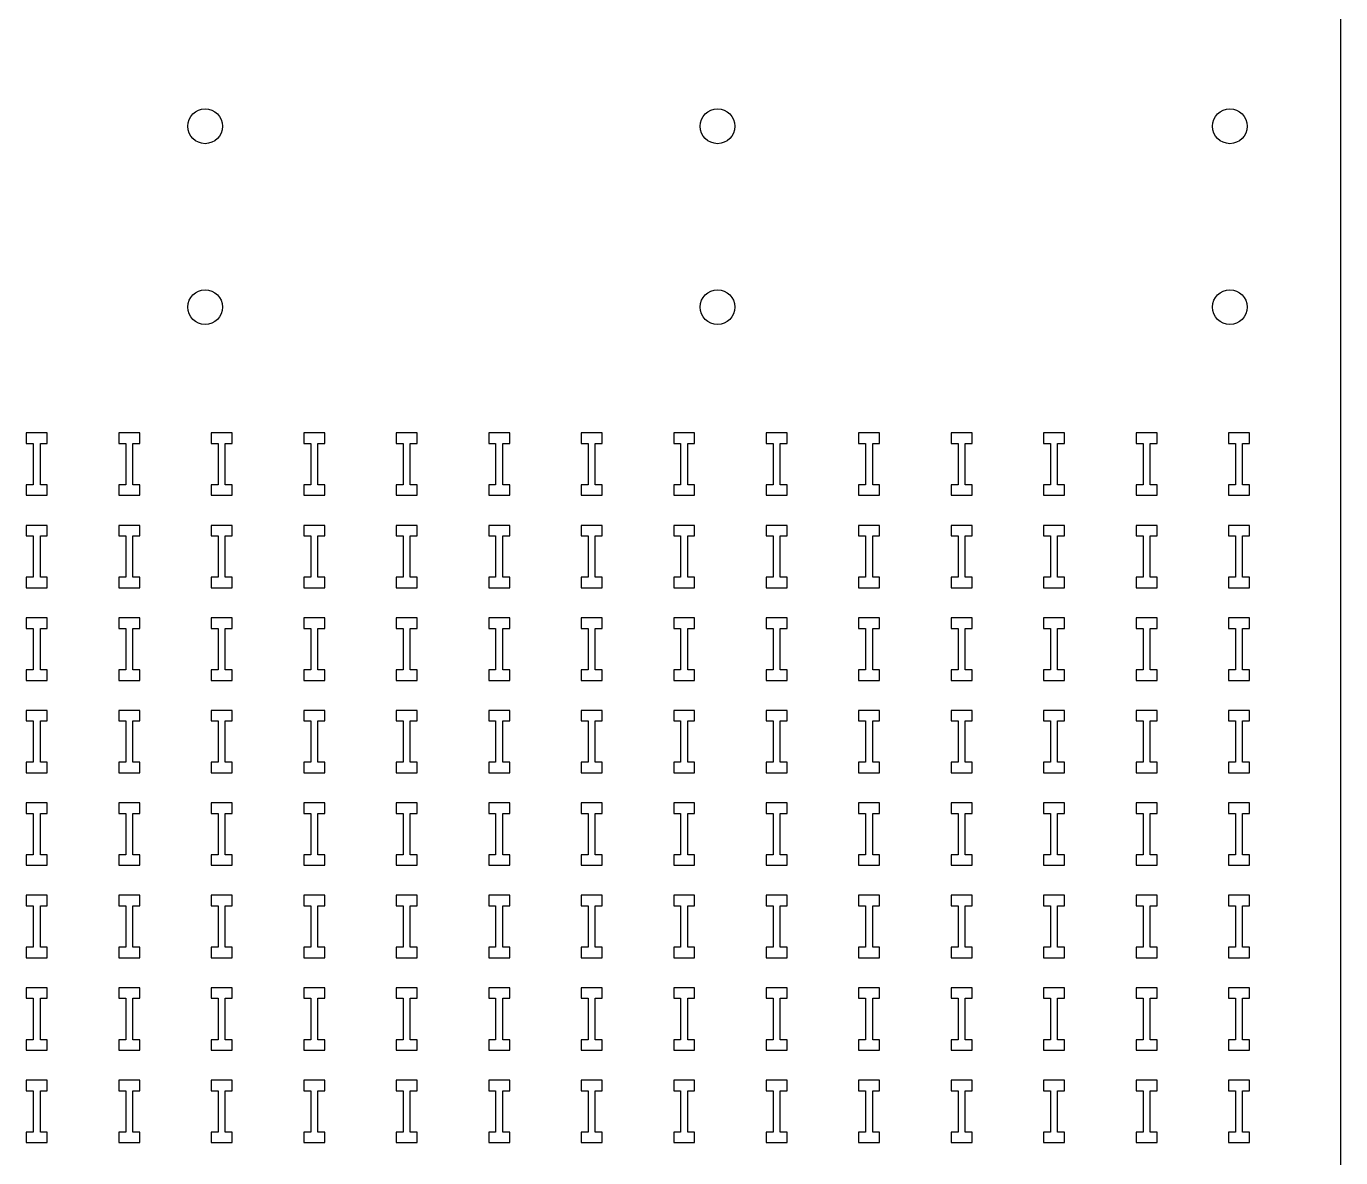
# Model space of a CAD drawing. Header units: inches. Extents: x 0 to 94.5, y 0 to 82.7.
# Drawn here: x 82.63 to 94.49, y 62.19 to 72.4 of the extents above; entities that cross this region are included whole.
import ezdxf

# ---------------------------------------------------------------- set-up
doc = ezdxf.new("R2010")
doc.units = ezdxf.units.IN
doc.layers.add('red', color=1, linetype='CONTINUOUS')

msp = doc.modelspace()

# ---------------------------------------------------------------- linework, layer by layer
for p, q in [((82.814, 68.733), (82.625, 68.733)), ((82.625, 68.733), (82.625, 68.637)), ((82.814, 68.637), (82.814, 68.733)), ((83.649, 68.733), (83.46, 68.733)), ((83.46, 68.733), (83.46, 68.637)), ((83.649, 68.637), (83.649, 68.733)), ((84.483, 68.733), (84.294, 68.733)), ((84.294, 68.733), (84.294, 68.637)), ((84.483, 68.637), (84.483, 68.733)), ((85.318, 68.733), (85.129, 68.733)), ((85.129, 68.733), (85.129, 68.637)), ((85.318, 68.637), (85.318, 68.733)), ((86.153, 68.733), (85.964, 68.733)), ((85.964, 68.733), (85.964, 68.637)), ((86.153, 68.637), (86.153, 68.733)), ((86.988, 68.733), (86.799, 68.733)), ((86.799, 68.733), (86.799, 68.637)), ((86.988, 68.637), (86.988, 68.733)), ((87.822, 68.733), (87.633, 68.733)), ((87.633, 68.733), (87.633, 68.637)), ((87.822, 68.637), (87.822, 68.733)), ((88.657, 68.733), (88.468, 68.733)), ((88.468, 68.733), (88.468, 68.637)), ((88.657, 68.637), (88.657, 68.733)), ((89.492, 68.733), (89.303, 68.733)), ((89.303, 68.733), (89.303, 68.637)), ((89.492, 68.637), (89.492, 68.733)), ((90.326, 68.733), (90.137, 68.733)), ((90.137, 68.733), (90.137, 68.637)), ((90.326, 68.637), (90.326, 68.733)), ((91.161, 68.733), (90.972, 68.733)), ((90.972, 68.733), (90.972, 68.637)), ((91.161, 68.637), (91.161, 68.733)), ((91.996, 68.733), (91.807, 68.733)), ((91.807, 68.733), (91.807, 68.637)), ((91.996, 68.637), (91.996, 68.733)), ((92.831, 68.733), (92.642, 68.733)), ((92.642, 68.733), (92.642, 68.637)), ((92.831, 68.637), (92.831, 68.733)), ((93.665, 68.733), (93.476, 68.733)), ((93.476, 68.733), (93.476, 68.637)), ((93.665, 68.637), (93.665, 68.733)), ((82.625, 68.637), (82.688, 68.637)), ((82.688, 68.637), (82.688, 68.264)), ((82.752, 68.637), (82.814, 68.637)), ((82.752, 68.264), (82.752, 68.637)), ((83.46, 68.637), (83.522, 68.637)), ((83.522, 68.637), (83.522, 68.264)), ((83.586, 68.637), (83.649, 68.637)), ((83.586, 68.264), (83.586, 68.637)), ((84.294, 68.637), (84.357, 68.637)), ((84.357, 68.637), (84.357, 68.264)), ((84.421, 68.637), (84.483, 68.637)), ((84.421, 68.264), (84.421, 68.637)), ((85.129, 68.637), (85.192, 68.637)), ((85.192, 68.637), (85.192, 68.264)), ((85.256, 68.637), (85.318, 68.637)), ((85.256, 68.264), (85.256, 68.637)), ((85.964, 68.637), (86.026, 68.637)), ((86.026, 68.637), (86.026, 68.264)), ((86.09, 68.637), (86.153, 68.637)), ((86.09, 68.264), (86.09, 68.637)), ((86.799, 68.637), (86.861, 68.637)), ((86.861, 68.637), (86.861, 68.264)), ((86.925, 68.637), (86.988, 68.637)), ((86.925, 68.264), (86.925, 68.637)), ((87.633, 68.637), (87.696, 68.637)), ((87.696, 68.637), (87.696, 68.264)), ((87.76, 68.637), (87.822, 68.637)), ((87.76, 68.264), (87.76, 68.637)), ((88.468, 68.637), (88.531, 68.637)), ((88.531, 68.637), (88.531, 68.264)), ((88.595, 68.637), (88.657, 68.637)), ((88.595, 68.264), (88.595, 68.637)), ((89.303, 68.637), (89.365, 68.637)), ((89.365, 68.637), (89.365, 68.264)), ((89.429, 68.637), (89.492, 68.637)), ((89.429, 68.264), (89.429, 68.637)), ((90.137, 68.637), (90.2, 68.637)), ((90.2, 68.637), (90.2, 68.264)), ((90.264, 68.637), (90.326, 68.637)), ((90.264, 68.264), (90.264, 68.637)), ((90.972, 68.637), (91.035, 68.637)), ((91.035, 68.637), (91.035, 68.264)), ((91.099, 68.637), (91.161, 68.637)), ((91.099, 68.264), (91.099, 68.637)), ((91.807, 68.637), (91.869, 68.637)), ((91.869, 68.637), (91.869, 68.264)), ((91.933, 68.637), (91.996, 68.637)), ((91.933, 68.264), (91.933, 68.637)), ((92.642, 68.637), (92.704, 68.637)), ((92.704, 68.637), (92.704, 68.264)), ((92.768, 68.637), (92.831, 68.637)), ((92.768, 68.264), (92.768, 68.637)), ((93.476, 68.637), (93.539, 68.637)), ((93.539, 68.637), (93.539, 68.264)), ((93.603, 68.637), (93.665, 68.637)), ((93.603, 68.264), (93.603, 68.637)), ((82.688, 68.264), (82.625, 68.264)), ((82.625, 68.264), (82.625, 68.169)), ((82.814, 68.264), (82.752, 68.264)), ((82.814, 68.169), (82.814, 68.264)), ((83.522, 68.264), (83.46, 68.264)), ((83.46, 68.264), (83.46, 68.169)), ((83.649, 68.264), (83.586, 68.264)), ((83.649, 68.169), (83.649, 68.264)), ((84.357, 68.264), (84.294, 68.264)), ((84.294, 68.264), (84.294, 68.169)), ((84.483, 68.264), (84.421, 68.264)), ((84.483, 68.169), (84.483, 68.264)), ((85.192, 68.264), (85.129, 68.264)), ((85.129, 68.264), (85.129, 68.169)), ((85.318, 68.264), (85.256, 68.264)), ((85.318, 68.169), (85.318, 68.264)), ((86.026, 68.264), (85.964, 68.264)), ((85.964, 68.264), (85.964, 68.169)), ((86.153, 68.264), (86.09, 68.264)), ((86.153, 68.169), (86.153, 68.264)), ((86.861, 68.264), (86.799, 68.264)), ((86.799, 68.264), (86.799, 68.169)), ((86.988, 68.264), (86.925, 68.264)), ((86.988, 68.169), (86.988, 68.264)), ((87.696, 68.264), (87.633, 68.264)), ((87.633, 68.264), (87.633, 68.169)), ((87.822, 68.264), (87.76, 68.264)), ((87.822, 68.169), (87.822, 68.264)), ((88.531, 68.264), (88.468, 68.264)), ((88.468, 68.264), (88.468, 68.169)), ((88.657, 68.264), (88.595, 68.264)), ((88.657, 68.169), (88.657, 68.264)), ((89.365, 68.264), (89.303, 68.264)), ((89.303, 68.264), (89.303, 68.169)), ((89.492, 68.264), (89.429, 68.264)), ((89.492, 68.169), (89.492, 68.264)), ((90.2, 68.264), (90.137, 68.264)), ((90.137, 68.264), (90.137, 68.169)), ((90.326, 68.264), (90.264, 68.264)), ((90.326, 68.169), (90.326, 68.264)), ((91.035, 68.264), (90.972, 68.264)), ((90.972, 68.264), (90.972, 68.169)), ((91.161, 68.264), (91.099, 68.264)), ((91.161, 68.169), (91.161, 68.264)), ((91.869, 68.264), (91.807, 68.264)), ((91.807, 68.264), (91.807, 68.169)), ((91.996, 68.264), (91.933, 68.264)), ((91.996, 68.169), (91.996, 68.264)), ((92.704, 68.264), (92.642, 68.264)), ((92.642, 68.264), (92.642, 68.169)), ((92.831, 68.264), (92.768, 68.264)), ((92.831, 68.169), (92.831, 68.264)), ((93.539, 68.264), (93.476, 68.264)), ((93.476, 68.264), (93.476, 68.169)), ((93.665, 68.264), (93.603, 68.264)), ((93.665, 68.169), (93.665, 68.264)), ((82.625, 68.169), (82.814, 68.169)), ((83.46, 68.169), (83.649, 68.169)), ((84.294, 68.169), (84.483, 68.169)), ((85.129, 68.169), (85.318, 68.169)), ((85.964, 68.169), (86.153, 68.169)), ((86.799, 68.169), (86.988, 68.169)), ((87.633, 68.169), (87.822, 68.169)), ((88.468, 68.169), (88.657, 68.169)), ((89.303, 68.169), (89.492, 68.169)), ((90.137, 68.169), (90.326, 68.169)), ((90.972, 68.169), (91.161, 68.169)), ((91.807, 68.169), (91.996, 68.169)), ((92.642, 68.169), (92.831, 68.169)), ((93.476, 68.169), (93.665, 68.169)), ((82.814, 67.898), (82.625, 67.898)), ((82.625, 67.898), (82.625, 67.803)), ((82.814, 67.803), (82.814, 67.898)), ((83.649, 67.898), (83.46, 67.898)), ((83.46, 67.898), (83.46, 67.803)), ((83.649, 67.803), (83.649, 67.898)), ((84.483, 67.898), (84.294, 67.898)), ((84.294, 67.898), (84.294, 67.803)), ((84.483, 67.803), (84.483, 67.898)), ((85.318, 67.898), (85.129, 67.898)), ((85.129, 67.898), (85.129, 67.803)), ((85.318, 67.803), (85.318, 67.898)), ((86.153, 67.898), (85.964, 67.898)), ((85.964, 67.898), (85.964, 67.803)), ((86.153, 67.803), (86.153, 67.898)), ((86.988, 67.898), (86.799, 67.898)), ((86.799, 67.898), (86.799, 67.803)), ((86.988, 67.803), (86.988, 67.898)), ((87.822, 67.898), (87.633, 67.898)), ((87.633, 67.898), (87.633, 67.803)), ((87.822, 67.803), (87.822, 67.898)), ((88.657, 67.898), (88.468, 67.898)), ((88.468, 67.898), (88.468, 67.803)), ((88.657, 67.803), (88.657, 67.898)), ((89.492, 67.898), (89.303, 67.898)), ((89.303, 67.898), (89.303, 67.803)), ((89.492, 67.803), (89.492, 67.898)), ((90.326, 67.898), (90.137, 67.898)), ((90.137, 67.898), (90.137, 67.803)), ((90.326, 67.803), (90.326, 67.898)), ((91.161, 67.898), (90.972, 67.898)), ((90.972, 67.898), (90.972, 67.803)), ((91.161, 67.803), (91.161, 67.898)), ((91.996, 67.898), (91.807, 67.898)), ((91.807, 67.898), (91.807, 67.803)), ((91.996, 67.803), (91.996, 67.898)), ((92.831, 67.898), (92.642, 67.898)), ((92.642, 67.898), (92.642, 67.803)), ((92.831, 67.803), (92.831, 67.898)), ((93.665, 67.898), (93.476, 67.898)), ((93.476, 67.898), (93.476, 67.803)), ((93.665, 67.803), (93.665, 67.898)), ((82.625, 67.803), (82.688, 67.803)), ((82.688, 67.803), (82.688, 67.429)), ((82.752, 67.803), (82.814, 67.803)), ((82.752, 67.429), (82.752, 67.803)), ((83.46, 67.803), (83.522, 67.803)), ((83.522, 67.803), (83.522, 67.429)), ((83.586, 67.803), (83.649, 67.803)), ((83.586, 67.429), (83.586, 67.803)), ((84.294, 67.803), (84.357, 67.803)), ((84.357, 67.803), (84.357, 67.429)), ((84.421, 67.803), (84.483, 67.803)), ((84.421, 67.429), (84.421, 67.803)), ((85.129, 67.803), (85.192, 67.803)), ((85.192, 67.803), (85.192, 67.429)), ((85.256, 67.803), (85.318, 67.803)), ((85.256, 67.429), (85.256, 67.803)), ((85.964, 67.803), (86.026, 67.803)), ((86.026, 67.803), (86.026, 67.429)), ((86.09, 67.803), (86.153, 67.803)), ((86.09, 67.429), (86.09, 67.803)), ((86.799, 67.803), (86.861, 67.803)), ((86.861, 67.803), (86.861, 67.429)), ((86.925, 67.803), (86.988, 67.803)), ((86.925, 67.429), (86.925, 67.803)), ((87.633, 67.803), (87.696, 67.803)), ((87.696, 67.803), (87.696, 67.429)), ((87.76, 67.803), (87.822, 67.803)), ((87.76, 67.429), (87.76, 67.803)), ((88.468, 67.803), (88.531, 67.803)), ((88.531, 67.803), (88.531, 67.429)), ((88.595, 67.803), (88.657, 67.803)), ((88.595, 67.429), (88.595, 67.803)), ((89.303, 67.803), (89.365, 67.803)), ((89.365, 67.803), (89.365, 67.429)), ((89.429, 67.803), (89.492, 67.803)), ((89.429, 67.429), (89.429, 67.803)), ((90.137, 67.803), (90.2, 67.803)), ((90.2, 67.803), (90.2, 67.429)), ((90.264, 67.803), (90.326, 67.803)), ((90.264, 67.429), (90.264, 67.803)), ((90.972, 67.803), (91.035, 67.803)), ((91.035, 67.803), (91.035, 67.429)), ((91.099, 67.803), (91.161, 67.803)), ((91.099, 67.429), (91.099, 67.803)), ((91.807, 67.803), (91.869, 67.803)), ((91.869, 67.803), (91.869, 67.429)), ((91.933, 67.803), (91.996, 67.803)), ((91.933, 67.429), (91.933, 67.803)), ((92.642, 67.803), (92.704, 67.803)), ((92.704, 67.803), (92.704, 67.429)), ((92.768, 67.803), (92.831, 67.803)), ((92.768, 67.429), (92.768, 67.803)), ((93.476, 67.803), (93.539, 67.803)), ((93.539, 67.803), (93.539, 67.429)), ((93.603, 67.803), (93.665, 67.803)), ((93.603, 67.429), (93.603, 67.803)), ((82.688, 67.429), (82.625, 67.429)), ((82.625, 67.429), (82.625, 67.334)), ((82.814, 67.429), (82.752, 67.429)), ((82.814, 67.334), (82.814, 67.429)), ((83.522, 67.429), (83.46, 67.429)), ((83.46, 67.429), (83.46, 67.334)), ((83.649, 67.429), (83.586, 67.429)), ((83.649, 67.334), (83.649, 67.429)), ((84.357, 67.429), (84.294, 67.429)), ((84.294, 67.429), (84.294, 67.334)), ((84.483, 67.429), (84.421, 67.429)), ((84.483, 67.334), (84.483, 67.429)), ((85.192, 67.429), (85.129, 67.429)), ((85.129, 67.429), (85.129, 67.334)), ((85.318, 67.429), (85.256, 67.429)), ((85.318, 67.334), (85.318, 67.429)), ((86.026, 67.429), (85.964, 67.429)), ((85.964, 67.429), (85.964, 67.334)), ((86.153, 67.429), (86.09, 67.429)), ((86.153, 67.334), (86.153, 67.429)), ((86.861, 67.429), (86.799, 67.429)), ((86.799, 67.429), (86.799, 67.334)), ((86.988, 67.429), (86.925, 67.429)), ((86.988, 67.334), (86.988, 67.429)), ((87.696, 67.429), (87.633, 67.429)), ((87.633, 67.429), (87.633, 67.334)), ((87.822, 67.429), (87.76, 67.429)), ((87.822, 67.334), (87.822, 67.429)), ((88.531, 67.429), (88.468, 67.429)), ((88.468, 67.429), (88.468, 67.334)), ((88.657, 67.429), (88.595, 67.429)), ((88.657, 67.334), (88.657, 67.429)), ((89.365, 67.429), (89.303, 67.429)), ((89.303, 67.429), (89.303, 67.334)), ((89.492, 67.429), (89.429, 67.429)), ((89.492, 67.334), (89.492, 67.429)), ((90.2, 67.429), (90.137, 67.429)), ((90.137, 67.429), (90.137, 67.334)), ((90.326, 67.429), (90.264, 67.429)), ((90.326, 67.334), (90.326, 67.429)), ((91.035, 67.429), (90.972, 67.429)), ((90.972, 67.429), (90.972, 67.334)), ((91.161, 67.429), (91.099, 67.429)), ((91.161, 67.334), (91.161, 67.429)), ((91.869, 67.429), (91.807, 67.429)), ((91.807, 67.429), (91.807, 67.334)), ((91.996, 67.429), (91.933, 67.429)), ((91.996, 67.334), (91.996, 67.429)), ((92.704, 67.429), (92.642, 67.429)), ((92.642, 67.429), (92.642, 67.334)), ((92.831, 67.429), (92.768, 67.429)), ((92.831, 67.334), (92.831, 67.429)), ((93.539, 67.429), (93.476, 67.429)), ((93.476, 67.429), (93.476, 67.334)), ((93.665, 67.429), (93.603, 67.429)), ((93.665, 67.334), (93.665, 67.429)), ((82.625, 67.334), (82.814, 67.334)), ((83.46, 67.334), (83.649, 67.334)), ((84.294, 67.334), (84.483, 67.334)), ((85.129, 67.334), (85.318, 67.334)), ((85.964, 67.334), (86.153, 67.334)), ((86.799, 67.334), (86.988, 67.334)), ((87.633, 67.334), (87.822, 67.334)), ((88.468, 67.334), (88.657, 67.334)), ((89.303, 67.334), (89.492, 67.334)), ((90.137, 67.334), (90.326, 67.334)), ((90.972, 67.334), (91.161, 67.334)), ((91.807, 67.334), (91.996, 67.334)), ((92.642, 67.334), (92.831, 67.334)), ((93.476, 67.334), (93.665, 67.334)), ((82.814, 67.063), (82.625, 67.063)), ((82.625, 67.063), (82.625, 66.968)), ((82.814, 66.968), (82.814, 67.063)), ((83.649, 67.063), (83.46, 67.063)), ((83.46, 67.063), (83.46, 66.968)), ((83.649, 66.968), (83.649, 67.063)), ((84.483, 67.063), (84.294, 67.063)), ((84.294, 67.063), (84.294, 66.968)), ((84.483, 66.968), (84.483, 67.063)), ((85.318, 67.063), (85.129, 67.063)), ((85.129, 67.063), (85.129, 66.968)), ((85.318, 66.968), (85.318, 67.063)), ((86.153, 67.063), (85.964, 67.063)), ((85.964, 67.063), (85.964, 66.968)), ((86.153, 66.968), (86.153, 67.063)), ((86.988, 67.063), (86.799, 67.063)), ((86.799, 67.063), (86.799, 66.968)), ((86.988, 66.968), (86.988, 67.063)), ((87.822, 67.063), (87.633, 67.063)), ((87.633, 67.063), (87.633, 66.968)), ((87.822, 66.968), (87.822, 67.063)), ((88.657, 67.063), (88.468, 67.063)), ((88.468, 67.063), (88.468, 66.968)), ((88.657, 66.968), (88.657, 67.063)), ((89.492, 67.063), (89.303, 67.063)), ((89.303, 67.063), (89.303, 66.968)), ((89.492, 66.968), (89.492, 67.063)), ((90.326, 67.063), (90.137, 67.063)), ((90.137, 67.063), (90.137, 66.968)), ((90.326, 66.968), (90.326, 67.063)), ((91.161, 67.063), (90.972, 67.063)), ((90.972, 67.063), (90.972, 66.968)), ((91.161, 66.968), (91.161, 67.063)), ((91.996, 67.063), (91.807, 67.063)), ((91.807, 67.063), (91.807, 66.968)), ((91.996, 66.968), (91.996, 67.063)), ((92.831, 67.063), (92.642, 67.063)), ((92.642, 67.063), (92.642, 66.968)), ((92.831, 66.968), (92.831, 67.063)), ((93.665, 67.063), (93.476, 67.063)), ((93.476, 67.063), (93.476, 66.968)), ((93.665, 66.968), (93.665, 67.063)), ((82.625, 66.968), (82.688, 66.968)), ((82.688, 66.968), (82.688, 66.594)), ((82.752, 66.968), (82.814, 66.968)), ((82.752, 66.594), (82.752, 66.968)), ((83.46, 66.968), (83.522, 66.968)), ((83.522, 66.968), (83.522, 66.594)), ((83.586, 66.968), (83.649, 66.968)), ((83.586, 66.594), (83.586, 66.968)), ((84.294, 66.968), (84.357, 66.968)), ((84.357, 66.968), (84.357, 66.594)), ((84.421, 66.968), (84.483, 66.968)), ((84.421, 66.594), (84.421, 66.968)), ((85.129, 66.968), (85.192, 66.968)), ((85.192, 66.968), (85.192, 66.594)), ((85.256, 66.968), (85.318, 66.968)), ((85.256, 66.594), (85.256, 66.968)), ((85.964, 66.968), (86.026, 66.968)), ((86.026, 66.968), (86.026, 66.594)), ((86.09, 66.968), (86.153, 66.968)), ((86.09, 66.594), (86.09, 66.968)), ((86.799, 66.968), (86.861, 66.968)), ((86.861, 66.968), (86.861, 66.594)), ((86.925, 66.968), (86.988, 66.968)), ((86.925, 66.594), (86.925, 66.968)), ((87.633, 66.968), (87.696, 66.968)), ((87.696, 66.968), (87.696, 66.594)), ((87.76, 66.968), (87.822, 66.968)), ((87.76, 66.594), (87.76, 66.968)), ((88.468, 66.968), (88.531, 66.968)), ((88.531, 66.968), (88.531, 66.594)), ((88.595, 66.968), (88.657, 66.968)), ((88.595, 66.594), (88.595, 66.968)), ((89.303, 66.968), (89.365, 66.968)), ((89.365, 66.968), (89.365, 66.594)), ((89.429, 66.968), (89.492, 66.968)), ((89.429, 66.594), (89.429, 66.968)), ((90.137, 66.968), (90.2, 66.968)), ((90.2, 66.968), (90.2, 66.594)), ((90.264, 66.968), (90.326, 66.968)), ((90.264, 66.594), (90.264, 66.968)), ((90.972, 66.968), (91.035, 66.968)), ((91.035, 66.968), (91.035, 66.594)), ((91.099, 66.968), (91.161, 66.968)), ((91.099, 66.594), (91.099, 66.968)), ((91.807, 66.968), (91.869, 66.968)), ((91.869, 66.968), (91.869, 66.594)), ((91.933, 66.968), (91.996, 66.968)), ((91.933, 66.594), (91.933, 66.968)), ((92.642, 66.968), (92.704, 66.968)), ((92.704, 66.968), (92.704, 66.594)), ((92.768, 66.968), (92.831, 66.968)), ((92.768, 66.594), (92.768, 66.968)), ((93.476, 66.968), (93.539, 66.968)), ((93.539, 66.968), (93.539, 66.594)), ((93.603, 66.968), (93.665, 66.968)), ((93.603, 66.594), (93.603, 66.968)), ((82.688, 66.594), (82.625, 66.594)), ((82.625, 66.594), (82.625, 66.499)), ((82.814, 66.594), (82.752, 66.594)), ((82.814, 66.499), (82.814, 66.594)), ((83.522, 66.594), (83.46, 66.594)), ((83.46, 66.594), (83.46, 66.499)), ((83.649, 66.594), (83.586, 66.594)), ((83.649, 66.499), (83.649, 66.594)), ((84.357, 66.594), (84.294, 66.594)), ((84.294, 66.594), (84.294, 66.499)), ((84.483, 66.594), (84.421, 66.594)), ((84.483, 66.499), (84.483, 66.594)), ((85.192, 66.594), (85.129, 66.594)), ((85.129, 66.594), (85.129, 66.499)), ((85.318, 66.594), (85.256, 66.594)), ((85.318, 66.499), (85.318, 66.594)), ((86.026, 66.594), (85.964, 66.594)), ((85.964, 66.594), (85.964, 66.499)), ((86.153, 66.594), (86.09, 66.594)), ((86.153, 66.499), (86.153, 66.594)), ((86.861, 66.594), (86.799, 66.594)), ((86.799, 66.594), (86.799, 66.499)), ((86.988, 66.594), (86.925, 66.594)), ((86.988, 66.499), (86.988, 66.594)), ((87.696, 66.594), (87.633, 66.594)), ((87.633, 66.594), (87.633, 66.499)), ((87.822, 66.594), (87.76, 66.594)), ((87.822, 66.499), (87.822, 66.594)), ((88.531, 66.594), (88.468, 66.594)), ((88.468, 66.594), (88.468, 66.499)), ((88.657, 66.594), (88.595, 66.594)), ((88.657, 66.499), (88.657, 66.594)), ((89.365, 66.594), (89.303, 66.594)), ((89.303, 66.594), (89.303, 66.499)), ((89.492, 66.594), (89.429, 66.594)), ((89.492, 66.499), (89.492, 66.594)), ((90.2, 66.594), (90.137, 66.594)), ((90.137, 66.594), (90.137, 66.499)), ((90.326, 66.594), (90.264, 66.594)), ((90.326, 66.499), (90.326, 66.594)), ((91.035, 66.594), (90.972, 66.594)), ((90.972, 66.594), (90.972, 66.499)), ((91.161, 66.594), (91.099, 66.594)), ((91.161, 66.499), (91.161, 66.594)), ((91.869, 66.594), (91.807, 66.594)), ((91.807, 66.594), (91.807, 66.499)), ((91.996, 66.594), (91.933, 66.594)), ((91.996, 66.499), (91.996, 66.594)), ((92.704, 66.594), (92.642, 66.594)), ((92.642, 66.594), (92.642, 66.499)), ((92.831, 66.594), (92.768, 66.594)), ((92.831, 66.499), (92.831, 66.594)), ((93.539, 66.594), (93.476, 66.594)), ((93.476, 66.594), (93.476, 66.499)), ((93.665, 66.594), (93.603, 66.594)), ((93.665, 66.499), (93.665, 66.594)), ((82.625, 66.499), (82.814, 66.499)), ((83.46, 66.499), (83.649, 66.499)), ((84.294, 66.499), (84.483, 66.499)), ((85.129, 66.499), (85.318, 66.499)), ((85.964, 66.499), (86.153, 66.499)), ((86.799, 66.499), (86.988, 66.499)), ((87.633, 66.499), (87.822, 66.499)), ((88.468, 66.499), (88.657, 66.499)), ((89.303, 66.499), (89.492, 66.499)), ((90.137, 66.499), (90.326, 66.499)), ((90.972, 66.499), (91.161, 66.499)), ((91.807, 66.499), (91.996, 66.499)), ((92.642, 66.499), (92.831, 66.499)), ((93.476, 66.499), (93.665, 66.499)), ((82.814, 66.228), (82.625, 66.228)), ((82.625, 66.228), (82.625, 66.133)), ((82.814, 66.133), (82.814, 66.228)), ((83.649, 66.228), (83.46, 66.228)), ((83.46, 66.228), (83.46, 66.133)), ((83.649, 66.133), (83.649, 66.228)), ((84.483, 66.228), (84.294, 66.228)), ((84.294, 66.228), (84.294, 66.133)), ((84.483, 66.133), (84.483, 66.228)), ((85.318, 66.228), (85.129, 66.228)), ((85.129, 66.228), (85.129, 66.133)), ((85.318, 66.133), (85.318, 66.228)), ((86.153, 66.228), (85.964, 66.228)), ((85.964, 66.228), (85.964, 66.133)), ((86.153, 66.133), (86.153, 66.228)), ((86.988, 66.228), (86.799, 66.228)), ((86.799, 66.228), (86.799, 66.133)), ((86.988, 66.133), (86.988, 66.228)), ((87.822, 66.228), (87.633, 66.228)), ((87.633, 66.228), (87.633, 66.133)), ((87.822, 66.133), (87.822, 66.228)), ((88.657, 66.228), (88.468, 66.228)), ((88.468, 66.228), (88.468, 66.133)), ((88.657, 66.133), (88.657, 66.228)), ((89.492, 66.228), (89.303, 66.228)), ((89.303, 66.228), (89.303, 66.133)), ((89.492, 66.133), (89.492, 66.228)), ((90.326, 66.228), (90.137, 66.228)), ((90.137, 66.228), (90.137, 66.133)), ((90.326, 66.133), (90.326, 66.228)), ((91.161, 66.228), (90.972, 66.228)), ((90.972, 66.228), (90.972, 66.133)), ((91.161, 66.133), (91.161, 66.228)), ((91.996, 66.228), (91.807, 66.228)), ((91.807, 66.228), (91.807, 66.133)), ((91.996, 66.133), (91.996, 66.228)), ((92.831, 66.228), (92.642, 66.228)), ((92.642, 66.228), (92.642, 66.133)), ((92.831, 66.133), (92.831, 66.228)), ((93.665, 66.228), (93.476, 66.228)), ((93.476, 66.228), (93.476, 66.133)), ((93.665, 66.133), (93.665, 66.228)), ((82.625, 66.133), (82.688, 66.133)), ((82.688, 66.133), (82.688, 65.76)), ((82.752, 66.133), (82.814, 66.133)), ((82.752, 65.76), (82.752, 66.133)), ((83.46, 66.133), (83.522, 66.133)), ((83.522, 66.133), (83.522, 65.76)), ((83.586, 66.133), (83.649, 66.133)), ((83.586, 65.76), (83.586, 66.133)), ((84.294, 66.133), (84.357, 66.133)), ((84.357, 66.133), (84.357, 65.76)), ((84.421, 66.133), (84.483, 66.133)), ((84.421, 65.76), (84.421, 66.133)), ((85.129, 66.133), (85.192, 66.133)), ((85.192, 66.133), (85.192, 65.76)), ((85.256, 66.133), (85.318, 66.133)), ((85.256, 65.76), (85.256, 66.133)), ((85.964, 66.133), (86.026, 66.133)), ((86.026, 66.133), (86.026, 65.76)), ((86.09, 66.133), (86.153, 66.133)), ((86.09, 65.76), (86.09, 66.133)), ((86.799, 66.133), (86.861, 66.133)), ((86.861, 66.133), (86.861, 65.76)), ((86.925, 66.133), (86.988, 66.133)), ((86.925, 65.76), (86.925, 66.133)), ((87.633, 66.133), (87.696, 66.133)), ((87.696, 66.133), (87.696, 65.76)), ((87.76, 66.133), (87.822, 66.133)), ((87.76, 65.76), (87.76, 66.133)), ((88.468, 66.133), (88.531, 66.133)), ((88.531, 66.133), (88.531, 65.76)), ((88.595, 66.133), (88.657, 66.133)), ((88.595, 65.76), (88.595, 66.133)), ((89.303, 66.133), (89.365, 66.133)), ((89.365, 66.133), (89.365, 65.76)), ((89.429, 66.133), (89.492, 66.133)), ((89.429, 65.76), (89.429, 66.133)), ((90.137, 66.133), (90.2, 66.133)), ((90.2, 66.133), (90.2, 65.76)), ((90.264, 66.133), (90.326, 66.133)), ((90.264, 65.76), (90.264, 66.133)), ((90.972, 66.133), (91.035, 66.133)), ((91.035, 66.133), (91.035, 65.76)), ((91.099, 66.133), (91.161, 66.133)), ((91.099, 65.76), (91.099, 66.133)), ((91.807, 66.133), (91.869, 66.133)), ((91.869, 66.133), (91.869, 65.76)), ((91.933, 66.133), (91.996, 66.133)), ((91.933, 65.76), (91.933, 66.133)), ((92.642, 66.133), (92.704, 66.133)), ((92.704, 66.133), (92.704, 65.76)), ((92.768, 66.133), (92.831, 66.133)), ((92.768, 65.76), (92.768, 66.133)), ((93.476, 66.133), (93.539, 66.133)), ((93.539, 66.133), (93.539, 65.76)), ((93.603, 66.133), (93.665, 66.133)), ((93.603, 65.76), (93.603, 66.133)), ((82.688, 65.76), (82.625, 65.76)), ((82.625, 65.76), (82.625, 65.664)), ((82.814, 65.76), (82.752, 65.76)), ((82.814, 65.664), (82.814, 65.76)), ((83.522, 65.76), (83.46, 65.76)), ((83.46, 65.76), (83.46, 65.664)), ((83.649, 65.76), (83.586, 65.76)), ((83.649, 65.664), (83.649, 65.76)), ((84.357, 65.76), (84.294, 65.76)), ((84.294, 65.76), (84.294, 65.664)), ((84.483, 65.76), (84.421, 65.76)), ((84.483, 65.664), (84.483, 65.76)), ((85.192, 65.76), (85.129, 65.76)), ((85.129, 65.76), (85.129, 65.664)), ((85.318, 65.76), (85.256, 65.76)), ((85.318, 65.664), (85.318, 65.76)), ((86.026, 65.76), (85.964, 65.76)), ((85.964, 65.76), (85.964, 65.664)), ((86.153, 65.76), (86.09, 65.76)), ((86.153, 65.664), (86.153, 65.76)), ((86.861, 65.76), (86.799, 65.76)), ((86.799, 65.76), (86.799, 65.664)), ((86.988, 65.76), (86.925, 65.76)), ((86.988, 65.664), (86.988, 65.76)), ((87.696, 65.76), (87.633, 65.76)), ((87.633, 65.76), (87.633, 65.664)), ((87.822, 65.76), (87.76, 65.76)), ((87.822, 65.664), (87.822, 65.76)), ((88.531, 65.76), (88.468, 65.76)), ((88.468, 65.76), (88.468, 65.664)), ((88.657, 65.76), (88.595, 65.76)), ((88.657, 65.664), (88.657, 65.76)), ((89.365, 65.76), (89.303, 65.76)), ((89.303, 65.76), (89.303, 65.664)), ((89.492, 65.76), (89.429, 65.76)), ((89.492, 65.664), (89.492, 65.76)), ((90.2, 65.76), (90.137, 65.76)), ((90.137, 65.76), (90.137, 65.664)), ((90.326, 65.76), (90.264, 65.76)), ((90.326, 65.664), (90.326, 65.76)), ((91.035, 65.76), (90.972, 65.76)), ((90.972, 65.76), (90.972, 65.664)), ((91.161, 65.76), (91.099, 65.76)), ((91.161, 65.664), (91.161, 65.76)), ((91.869, 65.76), (91.807, 65.76)), ((91.807, 65.76), (91.807, 65.664)), ((91.996, 65.76), (91.933, 65.76)), ((91.996, 65.664), (91.996, 65.76)), ((92.704, 65.76), (92.642, 65.76)), ((92.642, 65.76), (92.642, 65.664)), ((92.831, 65.76), (92.768, 65.76)), ((92.831, 65.664), (92.831, 65.76)), ((93.539, 65.76), (93.476, 65.76)), ((93.476, 65.76), (93.476, 65.664)), ((93.665, 65.76), (93.603, 65.76)), ((93.665, 65.664), (93.665, 65.76)), ((82.625, 65.664), (82.814, 65.664)), ((83.46, 65.664), (83.649, 65.664)), ((84.294, 65.664), (84.483, 65.664)), ((85.129, 65.664), (85.318, 65.664)), ((85.964, 65.664), (86.153, 65.664)), ((86.799, 65.664), (86.988, 65.664)), ((87.633, 65.664), (87.822, 65.664)), ((88.468, 65.664), (88.657, 65.664)), ((89.303, 65.664), (89.492, 65.664)), ((90.137, 65.664), (90.326, 65.664)), ((90.972, 65.664), (91.161, 65.664)), ((91.807, 65.664), (91.996, 65.664)), ((92.642, 65.664), (92.831, 65.664)), ((93.476, 65.664), (93.665, 65.664)), ((82.814, 65.394), (82.625, 65.394)), ((82.625, 65.394), (82.625, 65.298)), ((82.814, 65.298), (82.814, 65.394)), ((83.649, 65.394), (83.46, 65.394)), ((83.46, 65.394), (83.46, 65.298)), ((83.649, 65.298), (83.649, 65.394)), ((84.483, 65.394), (84.294, 65.394)), ((84.294, 65.394), (84.294, 65.298)), ((84.483, 65.298), (84.483, 65.394)), ((85.318, 65.394), (85.129, 65.394)), ((85.129, 65.394), (85.129, 65.298)), ((85.318, 65.298), (85.318, 65.394)), ((86.153, 65.394), (85.964, 65.394)), ((85.964, 65.394), (85.964, 65.298)), ((86.153, 65.298), (86.153, 65.394)), ((86.988, 65.394), (86.799, 65.394)), ((86.799, 65.394), (86.799, 65.298)), ((86.988, 65.298), (86.988, 65.394)), ((87.822, 65.394), (87.633, 65.394)), ((87.633, 65.394), (87.633, 65.298)), ((87.822, 65.298), (87.822, 65.394)), ((88.657, 65.394), (88.468, 65.394)), ((88.468, 65.394), (88.468, 65.298)), ((88.657, 65.298), (88.657, 65.394)), ((89.492, 65.394), (89.303, 65.394)), ((89.303, 65.394), (89.303, 65.298)), ((89.492, 65.298), (89.492, 65.394)), ((90.326, 65.394), (90.137, 65.394)), ((90.137, 65.394), (90.137, 65.298)), ((90.326, 65.298), (90.326, 65.394)), ((91.161, 65.394), (90.972, 65.394)), ((90.972, 65.394), (90.972, 65.298)), ((91.161, 65.298), (91.161, 65.394)), ((91.996, 65.394), (91.807, 65.394)), ((91.807, 65.394), (91.807, 65.298)), ((91.996, 65.298), (91.996, 65.394)), ((92.831, 65.394), (92.642, 65.394)), ((92.642, 65.394), (92.642, 65.298)), ((92.831, 65.298), (92.831, 65.394)), ((93.665, 65.394), (93.476, 65.394)), ((93.476, 65.394), (93.476, 65.298)), ((93.665, 65.298), (93.665, 65.394)), ((82.625, 65.298), (82.688, 65.298)), ((82.688, 65.298), (82.688, 64.925)), ((82.752, 65.298), (82.814, 65.298)), ((82.752, 64.925), (82.752, 65.298)), ((83.46, 65.298), (83.522, 65.298)), ((83.522, 65.298), (83.522, 64.925)), ((83.586, 65.298), (83.649, 65.298)), ((83.586, 64.925), (83.586, 65.298)), ((84.294, 65.298), (84.357, 65.298)), ((84.357, 65.298), (84.357, 64.925)), ((84.421, 65.298), (84.483, 65.298)), ((84.421, 64.925), (84.421, 65.298)), ((85.129, 65.298), (85.192, 65.298)), ((85.192, 65.298), (85.192, 64.925)), ((85.256, 65.298), (85.318, 65.298)), ((85.256, 64.925), (85.256, 65.298)), ((85.964, 65.298), (86.026, 65.298)), ((86.026, 65.298), (86.026, 64.925)), ((86.09, 65.298), (86.153, 65.298)), ((86.09, 64.925), (86.09, 65.298)), ((86.799, 65.298), (86.861, 65.298)), ((86.861, 65.298), (86.861, 64.925)), ((86.925, 65.298), (86.988, 65.298)), ((86.925, 64.925), (86.925, 65.298)), ((87.633, 65.298), (87.696, 65.298)), ((87.696, 65.298), (87.696, 64.925)), ((87.76, 65.298), (87.822, 65.298)), ((87.76, 64.925), (87.76, 65.298)), ((88.468, 65.298), (88.531, 65.298)), ((88.531, 65.298), (88.531, 64.925)), ((88.595, 65.298), (88.657, 65.298)), ((88.595, 64.925), (88.595, 65.298)), ((89.303, 65.298), (89.365, 65.298)), ((89.365, 65.298), (89.365, 64.925)), ((89.429, 65.298), (89.492, 65.298)), ((89.429, 64.925), (89.429, 65.298)), ((90.137, 65.298), (90.2, 65.298)), ((90.2, 65.298), (90.2, 64.925)), ((90.264, 65.298), (90.326, 65.298)), ((90.264, 64.925), (90.264, 65.298)), ((90.972, 65.298), (91.035, 65.298)), ((91.035, 65.298), (91.035, 64.925)), ((91.099, 65.298), (91.161, 65.298)), ((91.099, 64.925), (91.099, 65.298)), ((91.807, 65.298), (91.869, 65.298)), ((91.869, 65.298), (91.869, 64.925)), ((91.933, 65.298), (91.996, 65.298)), ((91.933, 64.925), (91.933, 65.298)), ((92.642, 65.298), (92.704, 65.298)), ((92.704, 65.298), (92.704, 64.925)), ((92.768, 65.298), (92.831, 65.298)), ((92.768, 64.925), (92.768, 65.298)), ((93.476, 65.298), (93.539, 65.298)), ((93.539, 65.298), (93.539, 64.925)), ((93.603, 65.298), (93.665, 65.298)), ((93.603, 64.925), (93.603, 65.298)), ((82.688, 64.925), (82.625, 64.925)), ((82.625, 64.925), (82.625, 64.83)), ((82.814, 64.925), (82.752, 64.925)), ((82.814, 64.83), (82.814, 64.925)), ((83.522, 64.925), (83.46, 64.925)), ((83.46, 64.925), (83.46, 64.83)), ((83.649, 64.925), (83.586, 64.925)), ((83.649, 64.83), (83.649, 64.925)), ((84.357, 64.925), (84.294, 64.925)), ((84.294, 64.925), (84.294, 64.83)), ((84.483, 64.925), (84.421, 64.925)), ((84.483, 64.83), (84.483, 64.925)), ((85.192, 64.925), (85.129, 64.925)), ((85.129, 64.925), (85.129, 64.83)), ((85.318, 64.925), (85.256, 64.925)), ((85.318, 64.83), (85.318, 64.925)), ((86.026, 64.925), (85.964, 64.925)), ((85.964, 64.925), (85.964, 64.83)), ((86.153, 64.925), (86.09, 64.925)), ((86.153, 64.83), (86.153, 64.925)), ((86.861, 64.925), (86.799, 64.925)), ((86.799, 64.925), (86.799, 64.83)), ((86.988, 64.925), (86.925, 64.925)), ((86.988, 64.83), (86.988, 64.925)), ((87.696, 64.925), (87.633, 64.925)), ((87.633, 64.925), (87.633, 64.83)), ((87.822, 64.925), (87.76, 64.925)), ((87.822, 64.83), (87.822, 64.925)), ((88.531, 64.925), (88.468, 64.925)), ((88.468, 64.925), (88.468, 64.83)), ((88.657, 64.925), (88.595, 64.925)), ((88.657, 64.83), (88.657, 64.925)), ((89.365, 64.925), (89.303, 64.925)), ((89.303, 64.925), (89.303, 64.83)), ((89.492, 64.925), (89.429, 64.925)), ((89.492, 64.83), (89.492, 64.925)), ((90.2, 64.925), (90.137, 64.925)), ((90.137, 64.925), (90.137, 64.83)), ((90.326, 64.925), (90.264, 64.925)), ((90.326, 64.83), (90.326, 64.925)), ((91.035, 64.925), (90.972, 64.925)), ((90.972, 64.925), (90.972, 64.83)), ((91.161, 64.925), (91.099, 64.925)), ((91.161, 64.83), (91.161, 64.925)), ((91.869, 64.925), (91.807, 64.925)), ((91.807, 64.925), (91.807, 64.83)), ((91.996, 64.925), (91.933, 64.925)), ((91.996, 64.83), (91.996, 64.925)), ((92.704, 64.925), (92.642, 64.925)), ((92.642, 64.925), (92.642, 64.83)), ((92.831, 64.925), (92.768, 64.925)), ((92.831, 64.83), (92.831, 64.925)), ((93.539, 64.925), (93.476, 64.925)), ((93.476, 64.925), (93.476, 64.83)), ((93.665, 64.925), (93.603, 64.925)), ((93.665, 64.83), (93.665, 64.925)), ((82.625, 64.83), (82.814, 64.83)), ((83.46, 64.83), (83.649, 64.83)), ((84.294, 64.83), (84.483, 64.83)), ((85.129, 64.83), (85.318, 64.83)), ((85.964, 64.83), (86.153, 64.83)), ((86.799, 64.83), (86.988, 64.83)), ((87.633, 64.83), (87.822, 64.83)), ((88.468, 64.83), (88.657, 64.83)), ((89.303, 64.83), (89.492, 64.83)), ((90.137, 64.83), (90.326, 64.83)), ((90.972, 64.83), (91.161, 64.83)), ((91.807, 64.83), (91.996, 64.83)), ((92.642, 64.83), (92.831, 64.83)), ((93.476, 64.83), (93.665, 64.83)), ((82.814, 64.559), (82.625, 64.559)), ((82.625, 64.559), (82.625, 64.464)), ((82.814, 64.464), (82.814, 64.559)), ((83.649, 64.559), (83.46, 64.559)), ((83.46, 64.559), (83.46, 64.464)), ((83.649, 64.464), (83.649, 64.559)), ((84.483, 64.559), (84.294, 64.559)), ((84.294, 64.559), (84.294, 64.464)), ((84.483, 64.464), (84.483, 64.559)), ((85.318, 64.559), (85.129, 64.559)), ((85.129, 64.559), (85.129, 64.464)), ((85.318, 64.464), (85.318, 64.559)), ((86.153, 64.559), (85.964, 64.559)), ((85.964, 64.559), (85.964, 64.464)), ((86.153, 64.464), (86.153, 64.559)), ((86.988, 64.559), (86.799, 64.559)), ((86.799, 64.559), (86.799, 64.464)), ((86.988, 64.464), (86.988, 64.559)), ((87.822, 64.559), (87.633, 64.559)), ((87.633, 64.559), (87.633, 64.464)), ((87.822, 64.464), (87.822, 64.559)), ((88.657, 64.559), (88.468, 64.559)), ((88.468, 64.559), (88.468, 64.464)), ((88.657, 64.464), (88.657, 64.559)), ((89.492, 64.559), (89.303, 64.559)), ((89.303, 64.559), (89.303, 64.464)), ((89.492, 64.464), (89.492, 64.559)), ((90.326, 64.559), (90.137, 64.559)), ((90.137, 64.559), (90.137, 64.464)), ((90.326, 64.464), (90.326, 64.559)), ((91.161, 64.559), (90.972, 64.559)), ((90.972, 64.559), (90.972, 64.464)), ((91.161, 64.464), (91.161, 64.559)), ((91.996, 64.559), (91.807, 64.559)), ((91.807, 64.559), (91.807, 64.464)), ((91.996, 64.464), (91.996, 64.559)), ((92.831, 64.559), (92.642, 64.559)), ((92.642, 64.559), (92.642, 64.464)), ((92.831, 64.464), (92.831, 64.559)), ((93.665, 64.559), (93.476, 64.559)), ((93.476, 64.559), (93.476, 64.464)), ((93.665, 64.464), (93.665, 64.559)), ((82.625, 64.464), (82.688, 64.464)), ((82.688, 64.464), (82.688, 64.09)), ((82.752, 64.464), (82.814, 64.464)), ((82.752, 64.09), (82.752, 64.464)), ((83.46, 64.464), (83.522, 64.464)), ((83.522, 64.464), (83.522, 64.09)), ((83.586, 64.464), (83.649, 64.464)), ((83.586, 64.09), (83.586, 64.464)), ((84.294, 64.464), (84.357, 64.464)), ((84.357, 64.464), (84.357, 64.09)), ((84.421, 64.464), (84.483, 64.464)), ((84.421, 64.09), (84.421, 64.464)), ((85.129, 64.464), (85.192, 64.464)), ((85.192, 64.464), (85.192, 64.09)), ((85.256, 64.464), (85.318, 64.464)), ((85.256, 64.09), (85.256, 64.464)), ((85.964, 64.464), (86.026, 64.464)), ((86.026, 64.464), (86.026, 64.09)), ((86.09, 64.464), (86.153, 64.464)), ((86.09, 64.09), (86.09, 64.464)), ((86.799, 64.464), (86.861, 64.464)), ((86.861, 64.464), (86.861, 64.09)), ((86.925, 64.464), (86.988, 64.464)), ((86.925, 64.09), (86.925, 64.464)), ((87.633, 64.464), (87.696, 64.464)), ((87.696, 64.464), (87.696, 64.09)), ((87.76, 64.464), (87.822, 64.464)), ((87.76, 64.09), (87.76, 64.464)), ((88.468, 64.464), (88.531, 64.464)), ((88.531, 64.464), (88.531, 64.09)), ((88.595, 64.464), (88.657, 64.464)), ((88.595, 64.09), (88.595, 64.464)), ((89.303, 64.464), (89.365, 64.464)), ((89.365, 64.464), (89.365, 64.09)), ((89.429, 64.464), (89.492, 64.464)), ((89.429, 64.09), (89.429, 64.464)), ((90.137, 64.464), (90.2, 64.464)), ((90.2, 64.464), (90.2, 64.09)), ((90.264, 64.464), (90.326, 64.464)), ((90.264, 64.09), (90.264, 64.464)), ((90.972, 64.464), (91.035, 64.464)), ((91.035, 64.464), (91.035, 64.09)), ((91.099, 64.464), (91.161, 64.464)), ((91.099, 64.09), (91.099, 64.464)), ((91.807, 64.464), (91.869, 64.464)), ((91.869, 64.464), (91.869, 64.09)), ((91.933, 64.464), (91.996, 64.464)), ((91.933, 64.09), (91.933, 64.464)), ((92.642, 64.464), (92.704, 64.464)), ((92.704, 64.464), (92.704, 64.09)), ((92.768, 64.464), (92.831, 64.464)), ((92.768, 64.09), (92.768, 64.464)), ((93.476, 64.464), (93.539, 64.464)), ((93.539, 64.464), (93.539, 64.09)), ((93.603, 64.464), (93.665, 64.464)), ((93.603, 64.09), (93.603, 64.464)), ((82.688, 64.09), (82.625, 64.09)), ((82.625, 64.09), (82.625, 63.995)), ((82.814, 64.09), (82.752, 64.09)), ((82.814, 63.995), (82.814, 64.09)), ((83.522, 64.09), (83.46, 64.09)), ((83.46, 64.09), (83.46, 63.995)), ((83.649, 64.09), (83.586, 64.09)), ((83.649, 63.995), (83.649, 64.09)), ((84.357, 64.09), (84.294, 64.09)), ((84.294, 64.09), (84.294, 63.995)), ((84.483, 64.09), (84.421, 64.09)), ((84.483, 63.995), (84.483, 64.09)), ((85.192, 64.09), (85.129, 64.09)), ((85.129, 64.09), (85.129, 63.995)), ((85.318, 64.09), (85.256, 64.09)), ((85.318, 63.995), (85.318, 64.09)), ((86.026, 64.09), (85.964, 64.09)), ((85.964, 64.09), (85.964, 63.995)), ((86.153, 64.09), (86.09, 64.09)), ((86.153, 63.995), (86.153, 64.09)), ((86.861, 64.09), (86.799, 64.09)), ((86.799, 64.09), (86.799, 63.995)), ((86.988, 64.09), (86.925, 64.09)), ((86.988, 63.995), (86.988, 64.09)), ((87.696, 64.09), (87.633, 64.09)), ((87.633, 64.09), (87.633, 63.995)), ((87.822, 64.09), (87.76, 64.09)), ((87.822, 63.995), (87.822, 64.09)), ((88.531, 64.09), (88.468, 64.09)), ((88.468, 64.09), (88.468, 63.995)), ((88.657, 64.09), (88.595, 64.09)), ((88.657, 63.995), (88.657, 64.09)), ((89.365, 64.09), (89.303, 64.09)), ((89.303, 64.09), (89.303, 63.995)), ((89.492, 64.09), (89.429, 64.09)), ((89.492, 63.995), (89.492, 64.09)), ((90.2, 64.09), (90.137, 64.09)), ((90.137, 64.09), (90.137, 63.995)), ((90.326, 64.09), (90.264, 64.09)), ((90.326, 63.995), (90.326, 64.09)), ((91.035, 64.09), (90.972, 64.09)), ((90.972, 64.09), (90.972, 63.995)), ((91.161, 64.09), (91.099, 64.09)), ((91.161, 63.995), (91.161, 64.09)), ((91.869, 64.09), (91.807, 64.09)), ((91.807, 64.09), (91.807, 63.995)), ((91.996, 64.09), (91.933, 64.09)), ((91.996, 63.995), (91.996, 64.09)), ((92.704, 64.09), (92.642, 64.09)), ((92.642, 64.09), (92.642, 63.995)), ((92.831, 64.09), (92.768, 64.09)), ((92.831, 63.995), (92.831, 64.09)), ((93.539, 64.09), (93.476, 64.09)), ((93.476, 64.09), (93.476, 63.995)), ((93.665, 64.09), (93.603, 64.09)), ((93.665, 63.995), (93.665, 64.09)), ((82.625, 63.995), (82.814, 63.995)), ((83.46, 63.995), (83.649, 63.995)), ((84.294, 63.995), (84.483, 63.995)), ((85.129, 63.995), (85.318, 63.995)), ((85.964, 63.995), (86.153, 63.995)), ((86.799, 63.995), (86.988, 63.995)), ((87.633, 63.995), (87.822, 63.995)), ((88.468, 63.995), (88.657, 63.995)), ((89.303, 63.995), (89.492, 63.995)), ((90.137, 63.995), (90.326, 63.995)), ((90.972, 63.995), (91.161, 63.995)), ((91.807, 63.995), (91.996, 63.995)), ((92.642, 63.995), (92.831, 63.995)), ((93.476, 63.995), (93.665, 63.995)), ((82.814, 63.724), (82.625, 63.724)), ((82.625, 63.724), (82.625, 63.629)), ((82.814, 63.629), (82.814, 63.724)), ((83.649, 63.724), (83.46, 63.724)), ((83.46, 63.724), (83.46, 63.629)), ((83.649, 63.629), (83.649, 63.724)), ((84.483, 63.724), (84.294, 63.724)), ((84.294, 63.724), (84.294, 63.629)), ((84.483, 63.629), (84.483, 63.724)), ((85.318, 63.724), (85.129, 63.724)), ((85.129, 63.724), (85.129, 63.629)), ((85.318, 63.629), (85.318, 63.724)), ((86.153, 63.724), (85.964, 63.724)), ((85.964, 63.724), (85.964, 63.629)), ((86.153, 63.629), (86.153, 63.724)), ((86.988, 63.724), (86.799, 63.724)), ((86.799, 63.724), (86.799, 63.629)), ((86.988, 63.629), (86.988, 63.724)), ((87.822, 63.724), (87.633, 63.724)), ((87.633, 63.724), (87.633, 63.629)), ((87.822, 63.629), (87.822, 63.724)), ((88.657, 63.724), (88.468, 63.724)), ((88.468, 63.724), (88.468, 63.629)), ((88.657, 63.629), (88.657, 63.724)), ((89.492, 63.724), (89.303, 63.724)), ((89.303, 63.724), (89.303, 63.629)), ((89.492, 63.629), (89.492, 63.724)), ((90.326, 63.724), (90.137, 63.724)), ((90.137, 63.724), (90.137, 63.629)), ((90.326, 63.629), (90.326, 63.724)), ((91.161, 63.724), (90.972, 63.724)), ((90.972, 63.724), (90.972, 63.629)), ((91.161, 63.629), (91.161, 63.724)), ((91.996, 63.724), (91.807, 63.724)), ((91.807, 63.724), (91.807, 63.629)), ((91.996, 63.629), (91.996, 63.724)), ((92.831, 63.724), (92.642, 63.724)), ((92.642, 63.724), (92.642, 63.629)), ((92.831, 63.629), (92.831, 63.724)), ((93.665, 63.724), (93.476, 63.724)), ((93.476, 63.724), (93.476, 63.629)), ((93.665, 63.629), (93.665, 63.724)), ((82.625, 63.629), (82.688, 63.629)), ((82.688, 63.629), (82.688, 63.255)), ((82.752, 63.629), (82.814, 63.629)), ((82.752, 63.255), (82.752, 63.629)), ((83.46, 63.629), (83.522, 63.629)), ((83.522, 63.629), (83.522, 63.255)), ((83.586, 63.629), (83.649, 63.629)), ((83.586, 63.255), (83.586, 63.629)), ((84.294, 63.629), (84.357, 63.629)), ((84.357, 63.629), (84.357, 63.255)), ((84.421, 63.629), (84.483, 63.629)), ((84.421, 63.255), (84.421, 63.629)), ((85.129, 63.629), (85.192, 63.629)), ((85.192, 63.629), (85.192, 63.255)), ((85.256, 63.629), (85.318, 63.629)), ((85.256, 63.255), (85.256, 63.629)), ((85.964, 63.629), (86.026, 63.629)), ((86.026, 63.629), (86.026, 63.255)), ((86.09, 63.629), (86.153, 63.629)), ((86.09, 63.255), (86.09, 63.629)), ((86.799, 63.629), (86.861, 63.629)), ((86.861, 63.629), (86.861, 63.255)), ((86.925, 63.629), (86.988, 63.629)), ((86.925, 63.255), (86.925, 63.629)), ((87.633, 63.629), (87.696, 63.629)), ((87.696, 63.629), (87.696, 63.255)), ((87.76, 63.629), (87.822, 63.629)), ((87.76, 63.255), (87.76, 63.629)), ((88.468, 63.629), (88.531, 63.629)), ((88.531, 63.629), (88.531, 63.255)), ((88.595, 63.629), (88.657, 63.629)), ((88.595, 63.255), (88.595, 63.629)), ((89.303, 63.629), (89.365, 63.629)), ((89.365, 63.629), (89.365, 63.255)), ((89.429, 63.629), (89.492, 63.629)), ((89.429, 63.255), (89.429, 63.629)), ((90.137, 63.629), (90.2, 63.629)), ((90.2, 63.629), (90.2, 63.255)), ((90.264, 63.629), (90.326, 63.629)), ((90.264, 63.255), (90.264, 63.629)), ((90.972, 63.629), (91.035, 63.629)), ((91.035, 63.629), (91.035, 63.255)), ((91.099, 63.629), (91.161, 63.629)), ((91.099, 63.255), (91.099, 63.629)), ((91.807, 63.629), (91.869, 63.629)), ((91.869, 63.629), (91.869, 63.255)), ((91.933, 63.629), (91.996, 63.629)), ((91.933, 63.255), (91.933, 63.629)), ((92.642, 63.629), (92.704, 63.629)), ((92.704, 63.629), (92.704, 63.255)), ((92.768, 63.629), (92.831, 63.629)), ((92.768, 63.255), (92.768, 63.629)), ((93.476, 63.629), (93.539, 63.629)), ((93.539, 63.629), (93.539, 63.255)), ((93.603, 63.629), (93.665, 63.629)), ((93.603, 63.255), (93.603, 63.629)), ((82.688, 63.255), (82.625, 63.255)), ((82.625, 63.255), (82.625, 63.16)), ((82.814, 63.255), (82.752, 63.255)), ((82.814, 63.16), (82.814, 63.255)), ((83.522, 63.255), (83.46, 63.255)), ((83.46, 63.255), (83.46, 63.16)), ((83.649, 63.255), (83.586, 63.255)), ((83.649, 63.16), (83.649, 63.255)), ((84.357, 63.255), (84.294, 63.255)), ((84.294, 63.255), (84.294, 63.16)), ((84.483, 63.255), (84.421, 63.255)), ((84.483, 63.16), (84.483, 63.255)), ((85.192, 63.255), (85.129, 63.255)), ((85.129, 63.255), (85.129, 63.16)), ((85.318, 63.255), (85.256, 63.255)), ((85.318, 63.16), (85.318, 63.255)), ((86.026, 63.255), (85.964, 63.255)), ((85.964, 63.255), (85.964, 63.16)), ((86.153, 63.255), (86.09, 63.255)), ((86.153, 63.16), (86.153, 63.255)), ((86.861, 63.255), (86.799, 63.255)), ((86.799, 63.255), (86.799, 63.16)), ((86.988, 63.255), (86.925, 63.255)), ((86.988, 63.16), (86.988, 63.255)), ((87.696, 63.255), (87.633, 63.255)), ((87.633, 63.255), (87.633, 63.16)), ((87.822, 63.255), (87.76, 63.255)), ((87.822, 63.16), (87.822, 63.255)), ((88.531, 63.255), (88.468, 63.255)), ((88.468, 63.255), (88.468, 63.16)), ((88.657, 63.255), (88.595, 63.255)), ((88.657, 63.16), (88.657, 63.255)), ((89.365, 63.255), (89.303, 63.255)), ((89.303, 63.255), (89.303, 63.16)), ((89.492, 63.255), (89.429, 63.255)), ((89.492, 63.16), (89.492, 63.255)), ((90.2, 63.255), (90.137, 63.255)), ((90.137, 63.255), (90.137, 63.16)), ((90.326, 63.255), (90.264, 63.255)), ((90.326, 63.16), (90.326, 63.255)), ((91.035, 63.255), (90.972, 63.255)), ((90.972, 63.255), (90.972, 63.16)), ((91.161, 63.255), (91.099, 63.255)), ((91.161, 63.16), (91.161, 63.255)), ((91.869, 63.255), (91.807, 63.255)), ((91.807, 63.255), (91.807, 63.16)), ((91.996, 63.255), (91.933, 63.255)), ((91.996, 63.16), (91.996, 63.255)), ((92.704, 63.255), (92.642, 63.255)), ((92.642, 63.255), (92.642, 63.16)), ((92.831, 63.255), (92.768, 63.255)), ((92.831, 63.16), (92.831, 63.255)), ((93.539, 63.255), (93.476, 63.255)), ((93.476, 63.255), (93.476, 63.16)), ((93.665, 63.255), (93.603, 63.255)), ((93.665, 63.16), (93.665, 63.255)), ((82.625, 63.16), (82.814, 63.16)), ((83.46, 63.16), (83.649, 63.16)), ((84.294, 63.16), (84.483, 63.16)), ((85.129, 63.16), (85.318, 63.16)), ((85.964, 63.16), (86.153, 63.16)), ((86.799, 63.16), (86.988, 63.16)), ((87.633, 63.16), (87.822, 63.16)), ((88.468, 63.16), (88.657, 63.16)), ((89.303, 63.16), (89.492, 63.16)), ((90.137, 63.16), (90.326, 63.16)), ((90.972, 63.16), (91.161, 63.16)), ((91.807, 63.16), (91.996, 63.16)), ((92.642, 63.16), (92.831, 63.16)), ((93.476, 63.16), (93.665, 63.16)), ((82.814, 62.89), (82.625, 62.89)), ((82.625, 62.89), (82.625, 62.794)), ((82.814, 62.794), (82.814, 62.89)), ((83.649, 62.89), (83.46, 62.89)), ((83.46, 62.89), (83.46, 62.794)), ((83.649, 62.794), (83.649, 62.89)), ((84.483, 62.89), (84.294, 62.89)), ((84.294, 62.89), (84.294, 62.794)), ((84.483, 62.794), (84.483, 62.89)), ((85.318, 62.89), (85.129, 62.89)), ((85.129, 62.89), (85.129, 62.794)), ((85.318, 62.794), (85.318, 62.89)), ((86.153, 62.89), (85.964, 62.89)), ((85.964, 62.89), (85.964, 62.794)), ((86.153, 62.794), (86.153, 62.89)), ((86.988, 62.89), (86.799, 62.89)), ((86.799, 62.89), (86.799, 62.794)), ((86.988, 62.794), (86.988, 62.89)), ((87.822, 62.89), (87.633, 62.89)), ((87.633, 62.89), (87.633, 62.794)), ((87.822, 62.794), (87.822, 62.89)), ((88.657, 62.89), (88.468, 62.89)), ((88.468, 62.89), (88.468, 62.794)), ((88.657, 62.794), (88.657, 62.89)), ((89.492, 62.89), (89.303, 62.89)), ((89.303, 62.89), (89.303, 62.794)), ((89.492, 62.794), (89.492, 62.89)), ((90.326, 62.89), (90.137, 62.89)), ((90.137, 62.89), (90.137, 62.794)), ((90.326, 62.794), (90.326, 62.89)), ((91.161, 62.89), (90.972, 62.89)), ((90.972, 62.89), (90.972, 62.794)), ((91.161, 62.794), (91.161, 62.89)), ((91.996, 62.89), (91.807, 62.89)), ((91.807, 62.89), (91.807, 62.794)), ((91.996, 62.794), (91.996, 62.89)), ((92.831, 62.89), (92.642, 62.89)), ((92.642, 62.89), (92.642, 62.794)), ((92.831, 62.794), (92.831, 62.89)), ((93.665, 62.89), (93.476, 62.89)), ((93.476, 62.89), (93.476, 62.794)), ((93.665, 62.794), (93.665, 62.89)), ((82.625, 62.794), (82.688, 62.794)), ((82.688, 62.794), (82.688, 62.421)), ((82.752, 62.794), (82.814, 62.794)), ((82.752, 62.421), (82.752, 62.794)), ((83.46, 62.794), (83.522, 62.794)), ((83.522, 62.794), (83.522, 62.421)), ((83.586, 62.794), (83.649, 62.794)), ((83.586, 62.421), (83.586, 62.794)), ((84.294, 62.794), (84.357, 62.794)), ((84.357, 62.794), (84.357, 62.421)), ((84.421, 62.794), (84.483, 62.794)), ((84.421, 62.421), (84.421, 62.794)), ((85.129, 62.794), (85.192, 62.794)), ((85.192, 62.794), (85.192, 62.421)), ((85.256, 62.794), (85.318, 62.794)), ((85.256, 62.421), (85.256, 62.794)), ((85.964, 62.794), (86.026, 62.794)), ((86.026, 62.794), (86.026, 62.421)), ((86.09, 62.794), (86.153, 62.794)), ((86.09, 62.421), (86.09, 62.794)), ((86.799, 62.794), (86.861, 62.794)), ((86.861, 62.794), (86.861, 62.421)), ((86.925, 62.794), (86.988, 62.794)), ((86.925, 62.421), (86.925, 62.794)), ((87.633, 62.794), (87.696, 62.794)), ((87.696, 62.794), (87.696, 62.421)), ((87.76, 62.794), (87.822, 62.794)), ((87.76, 62.421), (87.76, 62.794)), ((88.468, 62.794), (88.531, 62.794)), ((88.531, 62.794), (88.531, 62.421)), ((88.595, 62.794), (88.657, 62.794)), ((88.595, 62.421), (88.595, 62.794)), ((89.303, 62.794), (89.365, 62.794)), ((89.365, 62.794), (89.365, 62.421)), ((89.429, 62.794), (89.492, 62.794)), ((89.429, 62.421), (89.429, 62.794)), ((90.137, 62.794), (90.2, 62.794)), ((90.2, 62.794), (90.2, 62.421)), ((90.264, 62.794), (90.326, 62.794)), ((90.264, 62.421), (90.264, 62.794)), ((90.972, 62.794), (91.035, 62.794)), ((91.035, 62.794), (91.035, 62.421)), ((91.099, 62.794), (91.161, 62.794)), ((91.099, 62.421), (91.099, 62.794)), ((91.807, 62.794), (91.869, 62.794)), ((91.869, 62.794), (91.869, 62.421)), ((91.933, 62.794), (91.996, 62.794)), ((91.933, 62.421), (91.933, 62.794)), ((92.642, 62.794), (92.704, 62.794)), ((92.704, 62.794), (92.704, 62.421)), ((92.768, 62.794), (92.831, 62.794)), ((92.768, 62.421), (92.768, 62.794)), ((93.476, 62.794), (93.539, 62.794)), ((93.539, 62.794), (93.539, 62.421)), ((93.603, 62.794), (93.665, 62.794)), ((93.603, 62.421), (93.603, 62.794)), ((82.688, 62.421), (82.625, 62.421)), ((82.625, 62.421), (82.625, 62.326)), ((82.814, 62.421), (82.752, 62.421)), ((82.814, 62.326), (82.814, 62.421)), ((83.522, 62.421), (83.46, 62.421)), ((83.46, 62.421), (83.46, 62.326)), ((83.649, 62.421), (83.586, 62.421)), ((83.649, 62.326), (83.649, 62.421)), ((84.357, 62.421), (84.294, 62.421)), ((84.294, 62.421), (84.294, 62.326)), ((84.483, 62.421), (84.421, 62.421)), ((84.483, 62.326), (84.483, 62.421)), ((85.192, 62.421), (85.129, 62.421)), ((85.129, 62.421), (85.129, 62.326)), ((85.318, 62.421), (85.256, 62.421)), ((85.318, 62.326), (85.318, 62.421)), ((86.026, 62.421), (85.964, 62.421)), ((85.964, 62.421), (85.964, 62.326)), ((86.153, 62.421), (86.09, 62.421)), ((86.153, 62.326), (86.153, 62.421)), ((86.861, 62.421), (86.799, 62.421)), ((86.799, 62.421), (86.799, 62.326)), ((86.988, 62.421), (86.925, 62.421)), ((86.988, 62.326), (86.988, 62.421)), ((87.696, 62.421), (87.633, 62.421)), ((87.633, 62.421), (87.633, 62.326)), ((87.822, 62.421), (87.76, 62.421)), ((87.822, 62.326), (87.822, 62.421)), ((88.531, 62.421), (88.468, 62.421)), ((88.468, 62.421), (88.468, 62.326)), ((88.657, 62.421), (88.595, 62.421)), ((88.657, 62.326), (88.657, 62.421)), ((89.365, 62.421), (89.303, 62.421)), ((89.303, 62.421), (89.303, 62.326)), ((89.492, 62.421), (89.429, 62.421)), ((89.492, 62.326), (89.492, 62.421)), ((90.2, 62.421), (90.137, 62.421)), ((90.137, 62.421), (90.137, 62.326)), ((90.326, 62.421), (90.264, 62.421)), ((90.326, 62.326), (90.326, 62.421)), ((91.035, 62.421), (90.972, 62.421)), ((90.972, 62.421), (90.972, 62.326)), ((91.161, 62.421), (91.099, 62.421)), ((91.161, 62.326), (91.161, 62.421)), ((91.869, 62.421), (91.807, 62.421)), ((91.807, 62.421), (91.807, 62.326)), ((91.996, 62.421), (91.933, 62.421)), ((91.996, 62.326), (91.996, 62.421)), ((92.704, 62.421), (92.642, 62.421)), ((92.642, 62.421), (92.642, 62.326)), ((92.831, 62.421), (92.768, 62.421)), ((92.831, 62.326), (92.831, 62.421)), ((93.539, 62.421), (93.476, 62.421)), ((93.476, 62.421), (93.476, 62.326)), ((93.665, 62.421), (93.603, 62.421)), ((93.665, 62.326), (93.665, 62.421)), ((82.625, 62.326), (82.814, 62.326)), ((83.46, 62.326), (83.649, 62.326)), ((84.294, 62.326), (84.483, 62.326)), ((85.129, 62.326), (85.318, 62.326)), ((85.964, 62.326), (86.153, 62.326)), ((86.799, 62.326), (86.988, 62.326)), ((87.633, 62.326), (87.822, 62.326)), ((88.468, 62.326), (88.657, 62.326)), ((89.303, 62.326), (89.492, 62.326)), ((90.137, 62.326), (90.326, 62.326)), ((90.972, 62.326), (91.161, 62.326)), ((91.807, 62.326), (91.996, 62.326)), ((92.642, 62.326), (92.831, 62.326)), ((93.476, 62.326), (93.665, 62.326))]:
    msp.add_line(p, q)
for centre in [(84.239, 71.5), (88.864, 71.5), (93.488, 71.5), (84.239, 69.868), (88.864, 69.868), (93.488, 69.868)]:
    msp.add_circle(centre, 0.157)
at = {"layer": 'red'}
msp.add_line((94.488, 0), (94.488, 82.677), dxfattribs=at)

doc.saveas('drawing.dxf')
